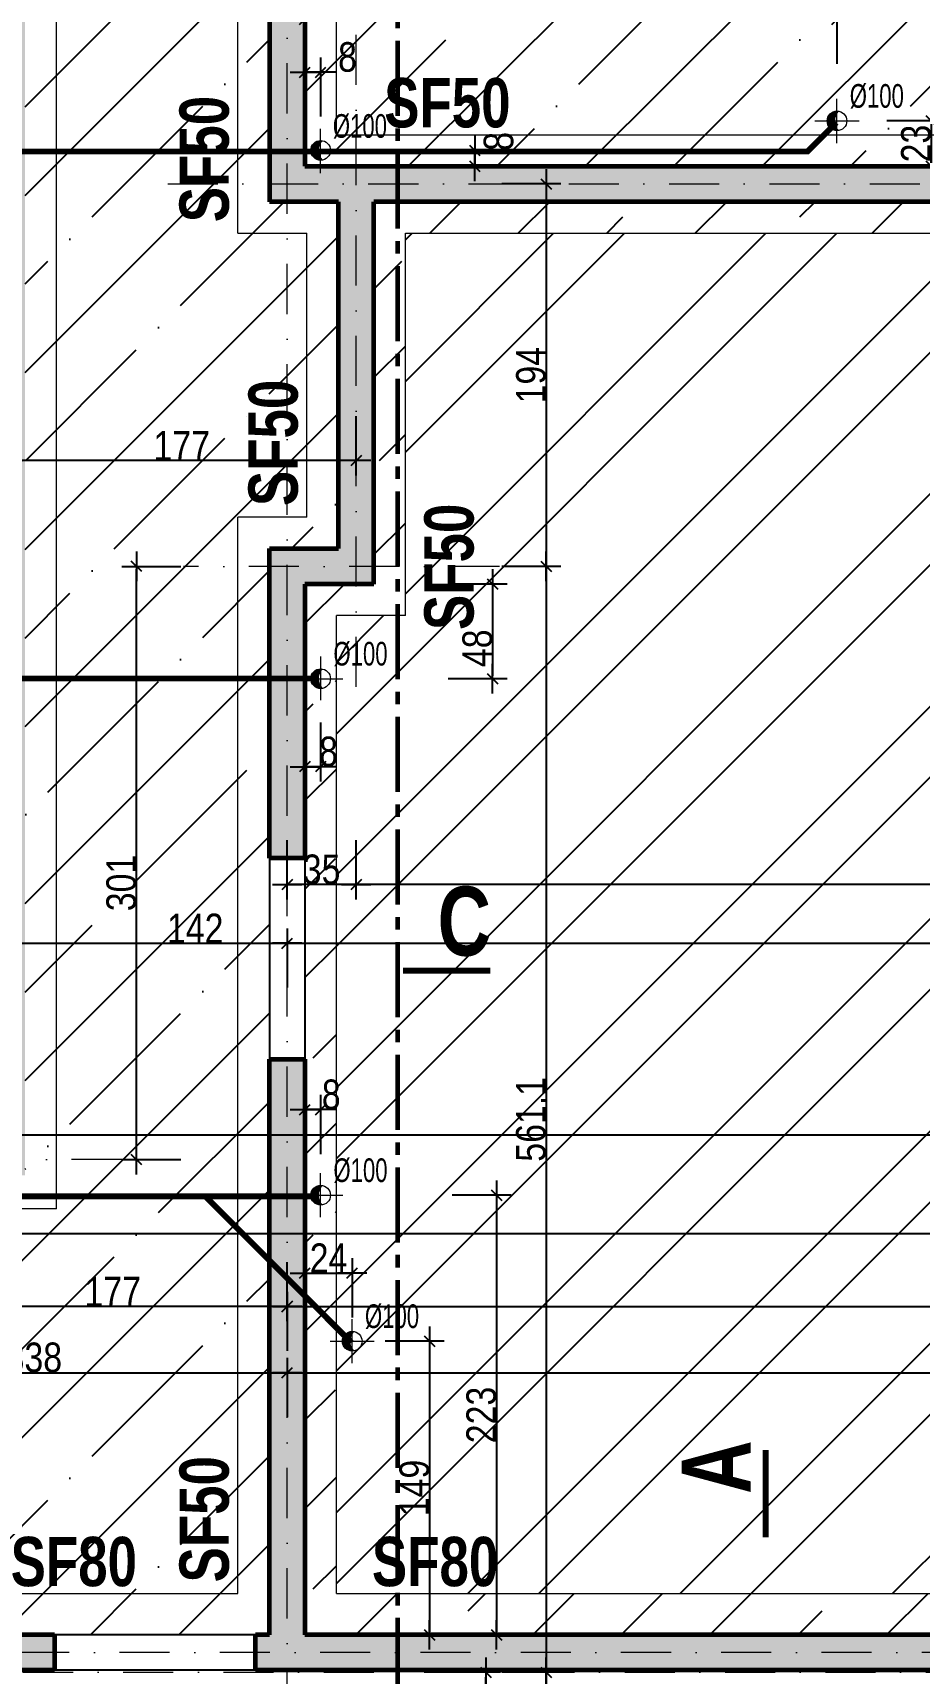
# Model space of a CAD drawing. Header units: centimetres. Extents: x 28113 to 82487, y -42944 to -12804.
# Drawn here: x 31064 to 31514, y -39017 to -38185 of the extents above; entities that cross this region are included whole.
import ezdxf
from ezdxf.enums import TextEntityAlignment as Align

# ---------------------------------------------------------------- set-up
doc = ezdxf.new("R2010")
doc.units = ezdxf.units.CM
doc.header["$LTSCALE"] = 0.5
for name, pattern in [('AXES2', [28.575, 19.05, -3.175, 3.175, -3.175]), ('prlm_eu', [2, 1.25, -0.25, 0.25, -0.25]), ('TIRETPTX2', [50.8, 25.4, -12.7, 0, -12.7])]:
    doc.linetypes.add(name, pattern=pattern)
doc.layers.get('DEFPOINTS').update_dxf_attribs({"linetype": 'CONTINUOUS'})
for name, color, linetype in [('01_Cad_2', 5, 'CONTINUOUS'), ('01_cote_gen', 4, 'CONTINUOUS'), ('01_linteaux', 2, 'CONTINUOUS'), ('01_poch_BN', 9, 'CONTINUOUS'), ('01_poch_murs', 253, 'CONTINUOUS'), ('01_resv', 32, 'CONTINUOUS'), ('01_texte', 230, 'CONTINUOUS'), ('AA_COTES', 2, 'CONTINUOUS'), ('prlm-MOD-PB', 123, 'CONTINUOUS')]:
    doc.layers.add(name, color=color, linetype=linetype)
for name, color, linetype, lineweight in [('01_murs_coup', 5, 'CONTINUOUS', 60), ('01_résv', 32, 'CONTINUOUS', 9), ('01_sem', 42, 'CONTINUOUS', 15), ('01_tram_axes', 2, 'TIRETPTX2', 9)]:
    doc.layers.add(name, color=color, linetype=linetype, lineweight=lineweight)
doc.styles.add('Geneva', font='')
doc.styles.add('impact', font='impact.ttf')
doc.styles.add('STYLE2', font='ARIALN.TTF')
doc.styles.get('Geneva').set_extended_font_data('Geneva')
doc.dimstyles.new('JB50', dxfattribs={"dimscale": 0.1, "dimtxt": 150, "dimasz": 15, "dimexe": 0.1, "dimexo": 0.1, "dimgap": 0.09, "dimtad": 1, "dimdec": 1, "dimdsep": 46, "dimtxsty": 'STYLE2', "dimblk1": 'BOND_G', "dimblk2": 'BOND_D', "dimsah": 1, "dimcen": 1.5, "dimdle": 0.01, "dimse1": 1, "dimse2": 1, "dimclrd": 4, "dimclre": 2, "dimclrt": 6, "dimazin": 2, "dimtfac": 2.333333, "dimtdec": 1, "dimtix": 1, "dimtmove": 2, "dimatfit": 3, "dimldrblk": 'BOND_G', "dimfxl": 1, "dimtolj": 1, "dimtzin": 0, "dimarcsym": 0})

# ---------------------------------------------------------------- blocks, each defined once
blk = doc.blocks.new('BOND_G')
at = {"layer": 'AA_COTES', "color": 0}
for p, q in [((0, -5), (0, 15)), ((5, 0), (-5, 0)), ((1.77, 1.77), (-1.77, -1.77))]:
    blk.add_line(p, q, dxfattribs=at)
blk = doc.blocks.new('BOND_D')
at = {"layer": 'AA_COTES', "color": 0}
for p, q in [((5, 0), (-5, 0)), ((-1.77, -1.77), (1.77, 1.77)), ((0, 5), (0, -15))]:
    blk.add_line(p, q, dxfattribs=at)
blk = doc.blocks.new('*D3755')
at = {"layer": '01_cote_gen', "color": 4, "lineweight": -2, "ltscale": 2, "transparency": 16777216}
blk.add_line((31052.67, -38646.78), (31191.67, -38646.78), dxfattribs=at)
at = {"layer": 'DEFPOINTS', "color": 0, "ltscale": 2}
for p in [(31193.17, -38646.78), (31051.17, -38669.28), (31193.17, -38701.01)]:
    blk.add_point(p, dxfattribs=at)
at = {"layer": '01_cote_gen', "color": 4, "lineweight": -2, "ltscale": 2, "transparency": 16777216, "xscale": 1.5, "yscale": 1.5, "zscale": 1.5, "rotation": 180}
blk.add_blockref('BOND_G', (31051.17, -38646.78), dxfattribs=at)
at = {"layer": '01_cote_gen', "color": 4, "lineweight": -2, "ltscale": 2, "transparency": 16777216, "xscale": 1.5, "yscale": 1.5, "zscale": 1.5}
blk.add_blockref('BOND_D', (31193.17, -38646.78), dxfattribs=at)
at = {"layer": '01_cote_gen', "color": 6, "ltscale": 2, "transparency": 16777216, "insert": (31146.51, -38639.24), "char_height": 15, "attachment_point": 5, "style": 'STYLE2'}
blk.add_mtext('\\A1;142', dxfattribs=at)
blk = doc.blocks.new('*D3756')
at = {"layer": '01_cote_gen', "color": 4, "lineweight": -2, "ltscale": 2, "transparency": 16777216}
blk.add_line((31194.67, -38646.78), (31879.68, -38646.78), dxfattribs=at)
at = {"layer": 'DEFPOINTS', "color": 0, "ltscale": 2}
for p in [(31881.18, -38646.78), (31193.17, -38701.01), (31881.18, -38716.3)]:
    blk.add_point(p, dxfattribs=at)
at = {"layer": '01_cote_gen', "color": 4, "lineweight": -2, "ltscale": 2, "transparency": 16777216, "xscale": 1.5, "yscale": 1.5, "zscale": 1.5, "rotation": 180}
blk.add_blockref('BOND_G', (31193.17, -38646.78), dxfattribs=at)
at = {"layer": '01_cote_gen', "color": 4, "lineweight": -2, "ltscale": 2, "transparency": 16777216, "xscale": 1.5, "yscale": 1.5, "zscale": 1.5}
blk.add_blockref('BOND_D', (31881.18, -38646.78), dxfattribs=at)
at = {"layer": '01_cote_gen', "color": 6, "ltscale": 2, "transparency": 16777216, "insert": (31537.17, -38639.11), "char_height": 15, "attachment_point": 5, "style": 'STYLE2'}
blk.add_mtext('\\A1;688', dxfattribs=at)
blk = doc.blocks.new('*D3758')
at = {"layer": '01_cote_gen', "color": 4, "lineweight": -2, "ltscale": 2, "transparency": 16777216}
blk.add_line((31879.68, -38617.03), (31229.67, -38617.03), dxfattribs=at)
at = {"layer": 'DEFPOINTS', "color": 0, "ltscale": 2}
for p in [(31228.17, -38571.84), (31881.18, -38600.15), (31228.17, -38617.03)]:
    blk.add_point(p, dxfattribs=at)
at = {"layer": '01_cote_gen', "color": 4, "lineweight": -2, "ltscale": 2, "transparency": 16777216, "xscale": 1.5, "yscale": 1.5, "zscale": 1.5, "rotation": 180}
blk.add_blockref('BOND_D', (31228.17, -38617.03), dxfattribs=at)
at = {"layer": '01_cote_gen', "color": 4, "lineweight": -2, "ltscale": 2, "transparency": 16777216, "xscale": 1.5, "yscale": 1.5, "zscale": 1.5}
blk.add_blockref('BOND_G', (31881.18, -38617.03), dxfattribs=at)
at = {"layer": '01_cote_gen', "color": 6, "ltscale": 2, "transparency": 16777216, "insert": (31554.67, -38609.37), "char_height": 15, "attachment_point": 5, "style": 'STYLE2'}
blk.add_mtext('\\A1;653', dxfattribs=at)
blk = doc.blocks.new('*D3759')
at = {"layer": '01_cote_gen', "color": 4, "lineweight": -2, "ltscale": 2, "transparency": 16777216}
blk.add_line((31226.67, -38617.03), (31194.67, -38617.03), dxfattribs=at)
at = {"layer": 'DEFPOINTS', "color": 0, "ltscale": 2}
for p in [(31193.17, -38609.53), (31228.17, -38609.53), (31193.17, -38617.03)]:
    blk.add_point(p, dxfattribs=at)
at = {"layer": '01_cote_gen', "color": 4, "lineweight": -2, "ltscale": 2, "transparency": 16777216, "xscale": 1.5, "yscale": 1.5, "zscale": 1.5, "rotation": 180}
blk.add_blockref('BOND_D', (31193.17, -38617.03), dxfattribs=at)
at = {"layer": '01_cote_gen', "color": 4, "lineweight": -2, "ltscale": 2, "transparency": 16777216, "xscale": 1.5, "yscale": 1.5, "zscale": 1.5}
blk.add_blockref('BOND_G', (31228.17, -38617.03), dxfattribs=at)
at = {"layer": '01_cote_gen', "color": 6, "ltscale": 2, "transparency": 16777216, "insert": (31210.67, -38609.37), "char_height": 15, "attachment_point": 5, "style": 'STYLE2'}
blk.add_mtext('\\A1;35', dxfattribs=at)
blk = doc.blocks.new('*D3761')
at = {"layer": '01_cote_gen', "color": 4, "lineweight": -2, "ltscale": 2, "transparency": 16777216}
blk.add_line((31226.67, -38401.93), (31052.67, -38401.93), dxfattribs=at)
at = {"layer": 'DEFPOINTS', "color": 0, "ltscale": 2}
for p in [(31051.17, -38401.93), (31228.17, -38402.69), (31051.17, -38411.79)]:
    blk.add_point(p, dxfattribs=at)
at = {"layer": '01_cote_gen', "color": 4, "lineweight": -2, "ltscale": 2, "transparency": 16777216, "xscale": 1.5, "yscale": 1.5, "zscale": 1.5, "rotation": 180}
blk.add_blockref('BOND_D', (31051.17, -38401.93), dxfattribs=at)
at = {"layer": '01_cote_gen', "color": 4, "lineweight": -2, "ltscale": 2, "transparency": 16777216, "xscale": 1.5, "yscale": 1.5, "zscale": 1.5}
blk.add_blockref('BOND_G', (31228.17, -38401.93), dxfattribs=at)
at = {"layer": '01_cote_gen', "color": 6, "ltscale": 2, "transparency": 16777216, "insert": (31139.67, -38394.39), "char_height": 15, "attachment_point": 5, "style": 'STYLE2'}
blk.add_mtext('\\A1;177', dxfattribs=at)
blk = doc.blocks.new('*D3762')
at = {"layer": '01_cote_gen', "color": 4, "lineweight": -2, "ltscale": 2, "transparency": 16777216}
blk.add_line((31191.67, -38831.03), (31017.67, -38831.03), dxfattribs=at)
at = {"layer": 'DEFPOINTS', "color": 0, "ltscale": 2}
for p in [(31016.17, -38831.03), (31193.17, -38831.64), (31016.17, -38844.39)]:
    blk.add_point(p, dxfattribs=at)
at = {"layer": '01_cote_gen', "color": 4, "lineweight": -2, "ltscale": 2, "transparency": 16777216, "xscale": 1.5, "yscale": 1.5, "zscale": 1.5, "rotation": 180}
blk.add_blockref('BOND_D', (31016.17, -38831.03), dxfattribs=at)
at = {"layer": '01_cote_gen', "color": 4, "lineweight": -2, "ltscale": 2, "transparency": 16777216, "xscale": 1.5, "yscale": 1.5, "zscale": 1.5}
blk.add_blockref('BOND_G', (31193.17, -38831.03), dxfattribs=at)
at = {"layer": '01_cote_gen', "color": 6, "ltscale": 2, "transparency": 16777216, "insert": (31104.67, -38823.49), "char_height": 15, "attachment_point": 5, "style": 'STYLE2'}
blk.add_mtext('\\A1;177', dxfattribs=at)
blk = doc.blocks.new('*D3766')
at = {"layer": '01_cote_gen', "color": 4, "lineweight": -2, "ltscale": 2, "transparency": 16777216}
blk.add_line((31194.67, -38831.03), (31879.68, -38831.03), dxfattribs=at)
at = {"layer": 'DEFPOINTS', "color": 0, "ltscale": 2}
for p in [(31881.18, -38831.03), (31193.17, -38871.65), (31881.18, -38900.82)]:
    blk.add_point(p, dxfattribs=at)
at = {"layer": '01_cote_gen', "color": 4, "lineweight": -2, "ltscale": 2, "transparency": 16777216, "xscale": 1.5, "yscale": 1.5, "zscale": 1.5, "rotation": 180}
blk.add_blockref('BOND_G', (31193.17, -38831.03), dxfattribs=at)
at = {"layer": '01_cote_gen', "color": 4, "lineweight": -2, "ltscale": 2, "transparency": 16777216, "xscale": 1.5, "yscale": 1.5, "zscale": 1.5}
blk.add_blockref('BOND_D', (31881.18, -38831.03), dxfattribs=at)
at = {"layer": '01_cote_gen', "color": 6, "ltscale": 2, "transparency": 16777216, "insert": (31537.17, -38823.36), "char_height": 15, "attachment_point": 5, "style": 'STYLE2'}
blk.add_mtext('\\A1;688', dxfattribs=at)
blk = doc.blocks.new('*D3767')
at = {"layer": '01_cote_gen', "color": 4, "lineweight": -2, "ltscale": 2, "transparency": 16777216}
blk.add_line((30856.68, -38864.62), (31191.67, -38864.62), dxfattribs=at)
at = {"layer": 'DEFPOINTS', "color": 0, "ltscale": 2}
for p in [(31193.17, -38864.62), (30855.18, -38893.95), (31193.17, -38907.1)]:
    blk.add_point(p, dxfattribs=at)
at = {"layer": '01_cote_gen', "color": 4, "lineweight": -2, "ltscale": 2, "transparency": 16777216, "xscale": 1.5, "yscale": 1.5, "zscale": 1.5, "rotation": 180}
blk.add_blockref('BOND_G', (30855.18, -38864.62), dxfattribs=at)
at = {"layer": '01_cote_gen', "color": 4, "lineweight": -2, "ltscale": 2, "transparency": 16777216, "xscale": 1.5, "yscale": 1.5, "zscale": 1.5}
blk.add_blockref('BOND_D', (31193.17, -38864.62), dxfattribs=at)
at = {"layer": '01_cote_gen', "color": 6, "ltscale": 2, "transparency": 16777216, "insert": (31064.63, -38856.95), "char_height": 15, "attachment_point": 5, "style": 'STYLE2'}
blk.add_mtext('\\A1;338', dxfattribs=at)
blk = doc.blocks.new('*D3768')
at = {"layer": '01_cote_gen', "color": 4, "lineweight": -2, "ltscale": 2, "transparency": 16777216}
blk.add_line((31194.67, -38864.62), (31879.68, -38864.62), dxfattribs=at)
at = {"layer": 'DEFPOINTS', "color": 0, "ltscale": 2}
for p in [(31881.18, -38864.62), (31193.17, -38918.38), (31881.18, -39099.36)]:
    blk.add_point(p, dxfattribs=at)
at = {"layer": '01_cote_gen', "color": 4, "lineweight": -2, "ltscale": 2, "transparency": 16777216, "xscale": 1.5, "yscale": 1.5, "zscale": 1.5, "rotation": 180}
blk.add_blockref('BOND_G', (31193.17, -38864.62), dxfattribs=at)
at = {"layer": '01_cote_gen', "color": 4, "lineweight": -2, "ltscale": 2, "transparency": 16777216, "xscale": 1.5, "yscale": 1.5, "zscale": 1.5}
blk.add_blockref('BOND_D', (31881.18, -38864.62), dxfattribs=at)
at = {"layer": '01_cote_gen', "color": 6, "ltscale": 2, "transparency": 16777216, "insert": (31537.17, -38856.95), "char_height": 15, "attachment_point": 5, "style": 'STYLE2'}
blk.add_mtext('\\A1;688', dxfattribs=at)
blk = doc.blocks.new('*D3776')
at = {"layer": '01_cote_gen', "color": 4, "lineweight": -2, "ltscale": 2, "transparency": 16777216}
blk.add_line((31324.63, -38263.07), (31324.63, -38454.06), dxfattribs=at)
at = {"layer": 'DEFPOINTS', "color": 0, "ltscale": 2}
for p in [(31334.47, -38261.57), (31300.95, -38455.56), (31324.63, -38455.56)]:
    blk.add_point(p, dxfattribs=at)
at = {"layer": '01_cote_gen', "color": 4, "lineweight": -2, "ltscale": 2, "transparency": 16777216, "xscale": 1.5, "yscale": 1.5, "zscale": 1.5}
for name, p, rotation in [('BOND_G', (31324.63, -38261.57), 90), ('BOND_D', (31324.63, -38455.56), 270)]:
    blk.add_blockref(name, p, dxfattribs=dict(at, rotation=rotation))
at = {"layer": '01_cote_gen', "color": 6, "ltscale": 2, "transparency": 16777216, "insert": (31316.96, -38358.56), "char_height": 15, "attachment_point": 5, "rotation": 90, "style": 'STYLE2'}
blk.add_mtext('\\A1;194', dxfattribs=at)
blk = doc.blocks.new('*D3777')
at = {"layer": '01_cote_gen', "color": 4, "lineweight": -2, "ltscale": 2, "transparency": 16777216}
blk.add_line((31324.63, -38457.06), (31324.63, -39015.12), dxfattribs=at)
at = {"layer": 'DEFPOINTS', "color": 0, "ltscale": 2}
for p in [(31317.13, -38455.56), (31317.13, -39016.62), (31324.63, -39016.62)]:
    blk.add_point(p, dxfattribs=at)
at = {"layer": '01_cote_gen', "color": 4, "lineweight": -2, "ltscale": 2, "transparency": 16777216, "xscale": 1.5, "yscale": 1.5, "zscale": 1.5}
for name, p, rotation in [('BOND_G', (31324.63, -38455.56), 90), ('BOND_D', (31324.63, -39016.62), 270)]:
    blk.add_blockref(name, p, dxfattribs=dict(at, rotation=rotation))
at = {"layer": '01_cote_gen', "color": 6, "ltscale": 2, "transparency": 16777216, "insert": (31316.96, -38736.09), "char_height": 15, "attachment_point": 5, "rotation": 90, "style": 'STYLE2'}
blk.add_mtext('\\A1;561.1', dxfattribs=at)
blk = doc.blocks.new('*D3780')
at = {"layer": '01_cote_gen', "color": 4, "lineweight": -2, "ltscale": 2, "transparency": 16777216}
blk.add_line((31116.71, -38755.04), (31116.71, -38457.06), dxfattribs=at)
at = {"layer": 'DEFPOINTS', "color": 0, "ltscale": 2}
for p in [(31116.71, -38455.56), (31140.62, -38455.56), (31109.21, -38756.54)]:
    blk.add_point(p, dxfattribs=at)
at = {"layer": '01_cote_gen', "color": 4, "lineweight": -2, "ltscale": 2, "transparency": 16777216, "xscale": 1.5, "yscale": 1.5, "zscale": 1.5}
for name, p, rotation in [('BOND_D', (31116.71, -38455.56), 90), ('BOND_G', (31116.71, -38756.54), 270)]:
    blk.add_blockref(name, p, dxfattribs=dict(at, rotation=rotation))
at = {"layer": '01_cote_gen', "color": 6, "ltscale": 2, "transparency": 16777216, "insert": (31109.04, -38616.19), "char_height": 15, "attachment_point": 5, "rotation": 90, "style": 'STYLE2'}
blk.add_mtext('\\A1;301', dxfattribs=at)
blk = doc.blocks.new('*D4020')
at = {"layer": '01_cote_gen', "color": 4, "lineweight": -2, "ltscale": 2, "transparency": 16777216}
blk.add_line((30856.68, -39465.21), (31191.67, -39465.21), dxfattribs=at)
at = {"layer": 'DEFPOINTS', "color": 0, "ltscale": 2}
for p in [(30855.18, -38961.49), (31193.17, -39465.21), (31193.17, -39472.09)]:
    blk.add_point(p, dxfattribs=at)
at = {"layer": '01_cote_gen', "color": 4, "lineweight": -2, "ltscale": 2, "transparency": 16777216, "xscale": 1.5, "yscale": 1.5, "zscale": 1.5, "rotation": 180}
blk.add_blockref('BOND_G', (30855.18, -39465.21), dxfattribs=at)
at = {"layer": '01_cote_gen', "color": 4, "lineweight": -2, "ltscale": 2, "transparency": 16777216, "xscale": 1.5, "yscale": 1.5, "zscale": 1.5}
blk.add_blockref('BOND_D', (31193.17, -39465.21), dxfattribs=at)
at = {"layer": '01_cote_gen', "color": 6, "ltscale": 2, "transparency": 16777216, "insert": (31024.17, -39457.54), "char_height": 15, "attachment_point": 5, "style": 'STYLE2'}
blk.add_mtext('\\A1;338', dxfattribs=at)
blk = doc.blocks.new('*D4077')
at = {"layer": '01_cote_gen', "color": 4, "lineweight": -2, "ltscale": 2, "transparency": 16777216}
blk.add_line((31324.63, -39018.12), (31324.63, -39583.11), dxfattribs=at)
at = {"layer": 'DEFPOINTS', "color": 0, "ltscale": 2}
for p in [(31317.13, -39016.62), (31266.97, -39584.61), (31324.63, -39584.61)]:
    blk.add_point(p, dxfattribs=at)
at = {"layer": '01_cote_gen', "color": 4, "lineweight": -2, "ltscale": 2, "transparency": 16777216, "xscale": 1.5, "yscale": 1.5, "zscale": 1.5}
for name, p, rotation in [('BOND_G', (31324.63, -39016.62), 90), ('BOND_D', (31324.63, -39584.61), 270)]:
    blk.add_blockref(name, p, dxfattribs=dict(at, rotation=rotation))
at = {"layer": '01_cote_gen', "color": 6, "ltscale": 2, "transparency": 16777216, "insert": (31316.96, -39300.61), "char_height": 15, "attachment_point": 5, "rotation": 90, "style": 'STYLE2'}
blk.add_mtext('\\A1;568', dxfattribs=at)
blk = doc.blocks.new('*D4078')
at = {"layer": '01_cote_gen', "color": 4, "lineweight": -2, "ltscale": 2, "transparency": 16777216}
blk.add_line((31293.99, -39018.12), (31293.99, -39025.09), dxfattribs=at)
at = {"layer": 'DEFPOINTS', "color": 0, "ltscale": 2}
for p in [(31302.1, -39016.62), (31293.99, -39026.59), (31306.23, -39026.59)]:
    blk.add_point(p, dxfattribs=at)
at = {"layer": '01_cote_gen', "color": 4, "lineweight": -2, "ltscale": 2, "transparency": 16777216, "xscale": 1.5, "yscale": 1.5, "zscale": 1.5}
for name, p, rotation in [('BOND_G', (31293.99, -39016.62), 90), ('BOND_D', (31293.99, -39026.59), 270)]:
    blk.add_blockref(name, p, dxfattribs=dict(at, rotation=rotation))
at = {"layer": '01_cote_gen', "color": 6, "ltscale": 2, "transparency": 16777216, "insert": (31304.81, -39044.24), "char_height": 15, "attachment_point": 5, "rotation": 90, "style": 'STYLE2'}
blk.add_mtext('\\A1;10', dxfattribs=at)
blk = doc.blocks.new('*D4555')
at = {"layer": '01_cote_gen', "color": 4, "lineweight": -2, "ltscale": 2, "transparency": 16777216}
blk.add_line((31203.66, -38204.9), (31208.68, -38204.9), dxfattribs=at)
at = {"layer": 'DEFPOINTS', "color": 0, "ltscale": 2}
for p in [(31202.16, -38197.6), (31210.18, -38204.9), (31210.18, -38233.59)]:
    blk.add_point(p, dxfattribs=at)
at = {"layer": '01_cote_gen', "color": 4, "lineweight": -2, "ltscale": 2, "transparency": 16777216, "xscale": 1.5, "yscale": 1.5, "zscale": 1.5, "rotation": 180}
blk.add_blockref('BOND_G', (31202.16, -38204.9), dxfattribs=at)
at = {"layer": '01_cote_gen', "color": 4, "lineweight": -2, "ltscale": 2, "transparency": 16777216, "xscale": 1.5, "yscale": 1.5, "zscale": 1.5}
blk.add_blockref('BOND_D', (31210.18, -38204.9), dxfattribs=at)
at = {"layer": '01_cote_gen', "color": 6, "ltscale": 2, "transparency": 16777216, "insert": (31223.8, -38197.24), "char_height": 15, "attachment_point": 5, "style": 'STYLE2'}
blk.add_mtext('\\A1;8', dxfattribs=at)
blk = doc.blocks.new('*D4556')
at = {"layer": '01_cote_gen', "color": 4, "lineweight": -2, "ltscale": 2, "transparency": 16777216}
blk.add_line((31203.66, -38178.09), (31470.7, -38178.09), dxfattribs=at)
at = {"layer": 'DEFPOINTS', "color": 0, "ltscale": 2}
for p in [(31472.2, -38178.09), (31202.16, -38181.38), (31472.2, -38225.4)]:
    blk.add_point(p, dxfattribs=at)
at = {"layer": '01_cote_gen', "color": 4, "lineweight": -2, "ltscale": 2, "transparency": 16777216, "xscale": 1.5, "yscale": 1.5, "zscale": 1.5, "rotation": 180}
blk.add_blockref('BOND_G', (31202.16, -38178.09), dxfattribs=at)
at = {"layer": '01_cote_gen', "color": 4, "lineweight": -2, "ltscale": 2, "transparency": 16777216, "xscale": 1.5, "yscale": 1.5, "zscale": 1.5}
blk.add_blockref('BOND_D', (31472.2, -38178.09), dxfattribs=at)
at = {"layer": '01_cote_gen', "color": 6, "ltscale": 2, "transparency": 16777216, "insert": (31337.18, -38170.42), "char_height": 15, "attachment_point": 5, "style": 'STYLE2'}
blk.add_mtext('\\A1;270', dxfattribs=at)
blk = doc.blocks.new('*D4557')
at = {"layer": '01_cote_gen', "color": 4, "lineweight": -2, "ltscale": 2, "transparency": 16777216}
blk.add_line((31288.36, -38246.02), (31288.36, -38251.07), dxfattribs=at)
at = {"layer": 'DEFPOINTS', "color": 0, "ltscale": 2}
for p in [(31221.11, -38244.52), (31221.11, -38252.57), (31288.36, -38252.57)]:
    blk.add_point(p, dxfattribs=at)
at = {"layer": '01_cote_gen', "color": 4, "lineweight": -2, "ltscale": 2, "transparency": 16777216, "xscale": 1.5, "yscale": 1.5, "zscale": 1.5}
for name, p, rotation in [('BOND_G', (31288.36, -38244.52), 90), ('BOND_D', (31288.36, -38252.57), 270)]:
    blk.add_blockref(name, p, dxfattribs=dict(at, rotation=rotation))
at = {"layer": '01_cote_gen', "color": 6, "ltscale": 2, "transparency": 16777216, "insert": (31300.52, -38239.97), "char_height": 15, "attachment_point": 5, "rotation": 90, "style": 'STYLE2'}
blk.add_mtext('\\A1;8', dxfattribs=at)
blk = doc.blocks.new('*D4558')
at = {"layer": '01_cote_gen', "color": 4, "lineweight": -2, "ltscale": 2, "transparency": 16777216}
blk.add_line((31520, -38231.07), (31520, -38251.07), dxfattribs=at)
at = {"layer": 'DEFPOINTS', "color": 0, "ltscale": 2}
for p in [(31483.43, -38229.57), (31504.18, -38252.57), (31520, -38252.57)]:
    blk.add_point(p, dxfattribs=at)
at = {"layer": '01_cote_gen', "color": 4, "lineweight": -2, "ltscale": 2, "transparency": 16777216, "xscale": 1.5, "yscale": 1.5, "zscale": 1.5}
for name, p, rotation in [('BOND_G', (31520, -38229.57), 90), ('BOND_D', (31520, -38252.57), 270)]:
    blk.add_blockref(name, p, dxfattribs=dict(at, rotation=rotation))
at = {"layer": '01_cote_gen', "color": 6, "ltscale": 2, "transparency": 16777216, "insert": (31512.33, -38241.07), "char_height": 15, "attachment_point": 5, "rotation": 90, "style": 'STYLE2'}
blk.add_mtext('\\A1;23', dxfattribs=at)
blk = doc.blocks.new('*D4559')
at = {"layer": '01_cote_gen', "color": 4, "lineweight": -2, "ltscale": 2, "transparency": 16777216}
blk.add_line((31208.69, -38557.21), (31203.66, -38557.21), dxfattribs=at)
at = {"layer": 'DEFPOINTS', "color": 0, "ltscale": 2}
for p in [(31202.16, -38523.37), (31210.19, -38523.37), (31202.16, -38557.21)]:
    blk.add_point(p, dxfattribs=at)
at = {"layer": '01_cote_gen', "color": 4, "lineweight": -2, "ltscale": 2, "transparency": 16777216, "xscale": 1.5, "yscale": 1.5, "zscale": 1.5, "rotation": 180}
blk.add_blockref('BOND_D', (31202.16, -38557.21), dxfattribs=at)
at = {"layer": '01_cote_gen', "color": 4, "lineweight": -2, "ltscale": 2, "transparency": 16777216, "xscale": 1.5, "yscale": 1.5, "zscale": 1.5}
blk.add_blockref('BOND_G', (31210.19, -38557.21), dxfattribs=at)
at = {"layer": '01_cote_gen', "color": 6, "ltscale": 2, "transparency": 16777216, "insert": (31214.15, -38549.54), "char_height": 15, "attachment_point": 5, "style": 'STYLE2'}
blk.add_mtext('\\A1;8', dxfattribs=at)
blk = doc.blocks.new('*D4560')
at = {"layer": '01_cote_gen', "color": 4, "lineweight": -2, "ltscale": 2, "transparency": 16777216}
blk.add_line((31297.39, -38466.06), (31297.39, -38511.05), dxfattribs=at)
at = {"layer": 'DEFPOINTS', "color": 0, "ltscale": 2}
for p in [(31237.17, -38464.56), (31218.17, -38512.55), (31297.39, -38512.55)]:
    blk.add_point(p, dxfattribs=at)
at = {"layer": '01_cote_gen', "color": 4, "lineweight": -2, "ltscale": 2, "transparency": 16777216, "xscale": 1.5, "yscale": 1.5, "zscale": 1.5}
for name, p, rotation in [('BOND_G', (31297.39, -38464.56), 90), ('BOND_D', (31297.39, -38512.55), 270)]:
    blk.add_blockref(name, p, dxfattribs=dict(at, rotation=rotation))
at = {"layer": '01_cote_gen', "color": 6, "ltscale": 2, "transparency": 16777216, "insert": (31289.72, -38497.13), "char_height": 15, "attachment_point": 5, "rotation": 90, "style": 'STYLE2'}
blk.add_mtext('\\A1;48', dxfattribs=at)
blk = doc.blocks.new('*D4563')
at = {"layer": '01_cote_gen', "color": 4, "lineweight": -2, "ltscale": 2, "transparency": 16777216}
blk.add_line((31265.43, -38850.15), (31265.43, -38996.11), dxfattribs=at)
at = {"layer": 'DEFPOINTS', "color": 0, "ltscale": 2}
for p in [(31237.42, -38848.65), (31250.21, -38997.61), (31265.43, -38997.61)]:
    blk.add_point(p, dxfattribs=at)
at = {"layer": '01_cote_gen', "color": 4, "lineweight": -2, "ltscale": 2, "transparency": 16777216, "xscale": 1.5, "yscale": 1.5, "zscale": 1.5}
for name, p, rotation in [('BOND_G', (31265.43, -38848.65), 90), ('BOND_D', (31265.43, -38997.61), 270)]:
    blk.add_blockref(name, p, dxfattribs=dict(at, rotation=rotation))
at = {"layer": '01_cote_gen', "color": 6, "ltscale": 2, "transparency": 16777216, "insert": (31257.77, -38923.13), "char_height": 15, "attachment_point": 5, "rotation": 90, "style": 'STYLE2'}
blk.add_mtext('\\A1;149', dxfattribs=at)
blk = doc.blocks.new('*D4564')
at = {"layer": '01_cote_gen', "color": 4, "lineweight": -2, "ltscale": 2, "transparency": 16777216}
blk.add_line((31299.38, -38776.08), (31299.38, -38996.11), dxfattribs=at)
at = {"layer": 'DEFPOINTS', "color": 0, "ltscale": 2}
for p in [(31221.41, -38774.58), (31299.38, -38997.61), (31299.91, -38997.61)]:
    blk.add_point(p, dxfattribs=at)
at = {"layer": '01_cote_gen', "color": 4, "lineweight": -2, "ltscale": 2, "transparency": 16777216, "xscale": 1.5, "yscale": 1.5, "zscale": 1.5}
for name, p, rotation in [('BOND_G', (31299.38, -38774.58), 90), ('BOND_D', (31299.38, -38997.61), 270)]:
    blk.add_blockref(name, p, dxfattribs=dict(at, rotation=rotation))
at = {"layer": '01_cote_gen', "color": 6, "ltscale": 2, "transparency": 16777216, "insert": (31291.72, -38886.09), "char_height": 15, "attachment_point": 5, "rotation": 90, "style": 'STYLE2'}
blk.add_mtext('\\A1;223', dxfattribs=at)
blk = doc.blocks.new('*D4565')
at = {"layer": '01_cote_gen', "color": 4, "lineweight": -2, "ltscale": 2, "transparency": 16777216}
blk.add_line((31203.66, -38731.19), (31208.68, -38731.19), dxfattribs=at)
at = {"layer": 'DEFPOINTS', "color": 0, "ltscale": 2}
for p in [(31210.18, -38731.19), (31202.16, -38761.58), (31210.18, -38763.35)]:
    blk.add_point(p, dxfattribs=at)
at = {"layer": '01_cote_gen', "color": 4, "lineweight": -2, "ltscale": 2, "transparency": 16777216, "xscale": 1.5, "yscale": 1.5, "zscale": 1.5, "rotation": 180}
blk.add_blockref('BOND_G', (31202.16, -38731.19), dxfattribs=at)
at = {"layer": '01_cote_gen', "color": 4, "lineweight": -2, "ltscale": 2, "transparency": 16777216, "xscale": 1.5, "yscale": 1.5, "zscale": 1.5}
blk.add_blockref('BOND_D', (31210.18, -38731.19), dxfattribs=at)
at = {"layer": '01_cote_gen', "color": 6, "ltscale": 2, "transparency": 16777216, "insert": (31215.54, -38723.52), "char_height": 15, "attachment_point": 5, "style": 'STYLE2'}
blk.add_mtext('\\A1;8', dxfattribs=at)
blk = doc.blocks.new('*D4566')
at = {"layer": '01_cote_gen', "color": 4, "lineweight": -2, "ltscale": 2, "transparency": 16777216}
blk.add_line((31203.66, -38814.07), (31224.69, -38814.07), dxfattribs=at)
at = {"layer": 'DEFPOINTS', "color": 0, "ltscale": 2}
for p in [(31226.19, -38814.07), (31202.16, -38824.74), (31226.19, -38837.43)]:
    blk.add_point(p, dxfattribs=at)
at = {"layer": '01_cote_gen', "color": 4, "lineweight": -2, "ltscale": 2, "transparency": 16777216, "xscale": 1.5, "yscale": 1.5, "zscale": 1.5, "rotation": 180}
blk.add_blockref('BOND_G', (31202.16, -38814.07), dxfattribs=at)
at = {"layer": '01_cote_gen', "color": 4, "lineweight": -2, "ltscale": 2, "transparency": 16777216, "xscale": 1.5, "yscale": 1.5, "zscale": 1.5}
blk.add_blockref('BOND_D', (31226.19, -38814.07), dxfattribs=at)
at = {"layer": '01_cote_gen', "color": 6, "ltscale": 2, "transparency": 16777216, "insert": (31214.18, -38806.53), "char_height": 15, "attachment_point": 5, "style": 'STYLE2'}
blk.add_mtext('\\A1;24', dxfattribs=at)

msp = doc.modelspace()

# ---------------------------------------------------------------- hatches: boundary and pattern name
at = {"layer": '01_poch_BN', "ltscale": 2}
h = msp.add_hatch(dxfattribs=at)
h.set_pattern_fill('ANSI32', color=256, scale=8)
edge = h.paths.add_edge_path()
edge.add_arc((31594.39, -38565.903), 30.98, 0, 360)
h.paths.add_polyline_path([(31856.176, -38286.567), (31253.167, -38286.567), (31253.167, -38480.56), (31218.166, -38480.56), (31218.166, -38976.616), (31856.176, -38976.616)])
at = {"layer": '01_poch_murs'}
h = msp.add_hatch(dxfattribs=at)
h.set_pattern_fill('ANSI35', color=256, scale=10)
h.paths.add_polyline_path([(31854.164, -37340.545), (31217.176, -37340.545), (31217.176, -37365.545), (31202.168, -37365.545), (31202.166, -37694.548), (31873.164, -37694.548), (31873.164, -37649.512), (31854.164, -37649.512)])
h.paths.add_polyline_path([(31854.164, -37289.512), (31217.176, -37289.512), (31217.176, -37340.545), (31854.164, -37340.545)], flags=17)
h.paths.add_polyline_path([(31854.164, -37274.562), (31202.169, -37274.568), (31202.168, -37340.545), (31217.176, -37340.545), (31217.176, -37289.512), (31854.164, -37289.512)])
h.paths.add_polyline_path([(31873.164, -37289.512), (31854.164, -37289.512), (31854.164, -37340.545), (31873.164, -37340.545)])
h.paths.add_polyline_path([(31873.164, -37279.554), (31873.164, -37274.562), (31854.164, -37274.562), (31854.164, -37289.512), (31873.164, -37289.512)])
h.paths.add_polyline_path([(31873.164, -37340.545), (31854.164, -37340.545), (31854.164, -37649.512), (31873.164, -37649.512), (31873.164, -37553.554)], flags=17)
h.paths.add_polyline_path([(31217.176, -37340.545), (31202.168, -37340.545), (31202.168, -37365.545), (31217.176, -37365.545)], flags=17)
h.paths.add_polyline_path([(31184.165, -37350.557), (31172.168, -37350.557), (31172.168, -37365.545), (31184.165, -37365.545)])
h.paths.add_polyline_path([(31184.165, -37365.545), (31172.168, -37365.545), (31172.168, -37649.511), (31184.165, -37649.512)])
h.paths.add_polyline_path([(31172.168, -37365.545), (31066.17, -37365.545), (31066.17, -37649.512), (31060.169, -37649.512), (31060.169, -37694.548), (31184.165, -37694.548), (31184.165, -37649.512), (31172.168, -37649.511)])
h.paths.add_polyline_path([(31172.168, -37350.557), (31066.17, -37350.555), (31066.17, -37365.545), (31172.168, -37365.545)])
h.paths.add_polyline_path([(31066.17, -37365.545), (31060.169, -37365.545), (31060.169, -37649.512), (31066.17, -37649.512)])
h.paths.add_polyline_path([(31042.169, -37350.555), (31036.17, -37350.555), (31036.17, -37365.545), (31042.169, -37365.545)])
h.paths.add_polyline_path([(31042.169, -37365.545), (31036.17, -37365.545), (31036.17, -37649.512), (31042.169, -37649.512)])
h.paths.add_polyline_path([(31036.17, -37365.545), (30603.162, -37365.545), (30603.162, -37635.548), (30599.162, -37635.548), (30591.162, -37635.548), (30591.162, -37694.548), (31042.169, -37694.548), (31042.169, -37649.512), (31036.17, -37649.512)])
h.paths.add_polyline_path([(31036.17, -37350.555), (30603.162, -37350.548), (30603.162, -37365.545), (31036.17, -37365.545)])
h.paths.add_polyline_path([(30591.162, -37635.548), (30497.169, -37635.548), (30398.169, -37635.548), (30371.166, -37635.548), (30371.166, -37694.548), (30591.162, -37694.548)])
h.paths.add_polyline_path([(31060.169, -37814.557), (31051.17, -37814.557), (31051.17, -37916.554), (31060.169, -37916.554)])
h.paths.add_polyline_path([(31051.17, -37814.557), (31042.169, -37814.557), (31042.169, -37916.554), (31051.17, -37916.554)])
h.paths.add_polyline_path([(31193.166, -37902.568), (31184.164, -37902.568), (31184.165, -38004.565), (31193.166, -38004.565)], flags=17)
h.paths.add_polyline_path([(31202.164, -37902.568), (31193.166, -37902.568), (31193.166, -38004.565), (31202.165, -38004.565)])
h.paths.add_polyline_path([(31184.164, -38794.196), (31025.169, -38794.196), (31025.169, -38997.546), (31075.166, -38997.616), (31177.165, -38997.546), (31184.164, -38997.546)])
h.paths.add_polyline_path([(31184.164, -38744.196), (31060.169, -38744.196), (31060.169, -38764.543), (31051.17, -38764.543), (31051.17, -38794.196), (31184.164, -38794.196)])
h.paths.add_polyline_path([(31051.17, -38764.543), (31025.169, -38764.543), (31025.169, -38794.196), (31051.17, -38794.196)])
h.paths.add_polyline_path([(31219.167, -38270.567), (31193.166, -38270.567), (31193.166, -38446.558), (31219.167, -38446.563)])
edge = h.paths.add_edge_path()
edge.add_arc((30728.016, -37848.736), 30.98, 0, 360)
h.paths.add_polyline_path([(31042.169, -37694.548), (30371.166, -37694.548), (30371.166, -37746.548), (30371.166, -37845.548), (30371.166, -38167.549), (31042.169, -38167.549), (31042.169, -37916.554), (31042.169, -37814.557)])
edge = h.paths.add_edge_path()
edge.add_arc((31594.389, -37848.736), 30.98, 0, 360)
h.paths.add_polyline_path([(31873.164, -37891.558), (31873.164, -37792.558), (31873.164, -37694.548), (31202.166, -37694.548), (31202.164, -37902.568), (31202.165, -38004.565), (31202.164, -38252.567), (31873.164, -38252.567), (31873.164, -38179.563), (31873.164, -38080.563)])
edge = h.paths.add_edge_path()
edge.add_arc((31124.691, -37935.201), 30.98, 0, 360)
h.paths.add_polyline_path([(31184.164, -37902.568), (31184.165, -37694.548), (31060.169, -37694.548), (31060.169, -37814.557), (31060.169, -37916.554), (31060.169, -38744.196), (31184.164, -38744.196), (31184.164, -38705.553), (31184.164, -38603.556), (31184.164, -38446.557), (31193.166, -38446.558), (31193.166, -38270.567), (31184.164, -38270.567), (31184.164, -38004.565)])
at = {"layer": '01_poch_murs', "ltscale": 2}
h = msp.add_hatch(color=256, dxfattribs=at)
h.dxf.hatch_style = 1
h.paths.add_polyline_path([(31202.164, -38004.565), (31184.164, -38004.565), (31184.164, -38270.567), (31219.167, -38270.567), (31219.167, -38446.563), (31184.164, -38446.557), (31184.164, -38603.556), (31202.164, -38603.555), (31202.164, -38464.558), (31237.167, -38464.557), (31237.167, -38270.567), (31873.164, -38270.567), (31873.164, -38385.568), (31889.164, -38385.568), (31889.164, -38179.563), (31873.164, -38179.563), (31873.164, -38252.567), (31202.164, -38252.567)])
h.paths.add_polyline_path([(31889.164, -37891.558), (31873.164, -37891.558), (31873.164, -38080.563), (31889.164, -38080.563)])
h.paths.add_polyline_path([(31889.164, -37553.554), (31873.164, -37553.554), (31873.164, -37792.558), (31889.164, -37792.558)])
h.paths.add_polyline_path([(30599.162, -37468.55), (30583.162, -37468.55), (30583.162, -37619.548), (30497.169, -37619.548), (30497.169, -37635.548), (30599.162, -37635.548)])
h.paths.add_polyline_path([(30371.166, -37635.548), (30398.169, -37635.548), (30398.169, -37619.548), (30355.166, -37619.548), (30355.166, -37746.548), (30371.166, -37746.548)])
h.paths.add_polyline_path([(31060.169, -37916.554), (31042.169, -37916.554), (31042.169, -38167.549), (30371.166, -38167.549), (30371.166, -37845.548), (30355.166, -37845.548), (30355.166, -38209.545), (30375.166, -38209.545), (30375.166, -38185.549), (31042.209, -38185.549), (31042.169, -38748.543), (31007.169, -38748.543), (31007.169, -38997.546), (30856.162, -38997.616), (30856.162, -39015.616), (31075.168, -39015.616), (31075.166, -38997.616), (31025.169, -38997.546), (31025.169, -38764.543), (31060.169, -38764.543)])
h = msp.add_hatch(dxfattribs=at)
h.set_pattern_fill('ANSI33', color=256, scale=10)
h.paths.add_polyline_path([(31873.164, -38270.567), (31237.167, -38270.567), (31237.167, -38455.56), (31253.167, -38455.56), (31253.167, -38286.567), (31856.176, -38286.567), (31856.176, -38976.616), (31218.166, -38976.616), (31218.166, -38480.56), (31228.167, -38480.56), (31228.167, -38464.557), (31202.164, -38464.558), (31202.164, -38603.555), (31202.168, -38705.552), (31202.164, -38997.614), (31873.164, -38997.616), (31873.164, -38850.574), (31873.164, -38751.574), (31873.164, -38569.572), (31873.164, -38385.568)])
h = msp.add_hatch(color=256, dxfattribs=at)
h.dxf.hatch_style = 1
h.paths.add_polyline_path([(31889.164, -38850.573), (31873.164, -38850.574), (31873.164, -38997.616), (31202.164, -38997.614), (31202.164, -38705.552), (31184.164, -38705.553), (31184.164, -38997.546), (31177.165, -38997.546), (31177.165, -39015.616), (31889.181, -39015.616)])
h.paths.add_polyline_path([(31889.164, -38569.572), (31873.164, -38569.572), (31873.164, -38751.574), (31889.164, -38751.574)])
h.paths.add_polyline_path([(30375.166, -38309.542), (30355.166, -38309.542), (30355.166, -39015.543), (30854.148, -39015.616), (30854.147, -38997.616), (30375.166, -38997.546)])
at = {"layer": '01_résv', "ltscale": 2}
h = msp.add_hatch(color=256, dxfattribs=at)
h.dxf.hatch_style = 1
h.paths.add_polyline_path([(31472.848, -38224.617, 0.0324939), (31472.2, -38224.575), (31472.2, -38225.401, -0.0356937)])
h.paths.add_polyline_path([(31472.2, -38225.401), (31472.2, -38224.575, 0.4142136), (31467.2, -38229.575), (31470.876, -38229.575, -0.1572132)])
h.paths.add_polyline_path([(31470.876, -38229.575), (31467.2, -38229.575, 0.4142136), (31472.2, -38234.575), (31472.2, -38233.68, -0.1547681)])
h.paths.add_polyline_path([(31472.2, -38233.68), (31472.2, -38234.575, 0.0354279), (31472.906, -38234.525, -0.0386284)])
h = msp.add_hatch(color=256, dxfattribs=at)
h.dxf.hatch_style = 1
h.paths.add_polyline_path([(31210.828, -38239.564, 0.0324939), (31210.18, -38239.521), (31210.18, -38240.348, -0.0356937)])
h.paths.add_polyline_path([(31210.18, -38240.348), (31210.18, -38239.521, 0.4142136), (31205.18, -38244.521), (31208.857, -38244.521, -0.1572132)])
h.paths.add_polyline_path([(31208.857, -38244.521), (31205.18, -38244.521, 0.4142136), (31210.18, -38249.521), (31210.18, -38248.627, -0.1547681)])
h.paths.add_polyline_path([(31210.18, -38248.627), (31210.18, -38249.521, 0.0354279), (31210.886, -38249.471, -0.0386284)])
h = msp.add_hatch(color=256, dxfattribs=at)
h.dxf.hatch_style = 1
h.paths.add_polyline_path([(31210.836, -38507.589, 0.0324939), (31210.188, -38507.547), (31210.188, -38508.374, -0.0356937)])
h.paths.add_polyline_path([(31210.188, -38508.374), (31210.188, -38507.547, 0.4142136), (31205.188, -38512.547), (31208.864, -38512.547, -0.1572132)])
h.paths.add_polyline_path([(31208.864, -38512.547), (31205.188, -38512.547, 0.4142136), (31210.188, -38517.547), (31210.188, -38516.652, -0.1547681)])
h.paths.add_polyline_path([(31210.188, -38516.652), (31210.188, -38517.547, 0.0354279), (31210.894, -38517.497, -0.0386284)])
h = msp.add_hatch(color=256, dxfattribs=at)
h.dxf.hatch_style = 1
h.paths.add_polyline_path([(31210.827, -38769.618, 0.0324939), (31210.179, -38769.576), (31210.179, -38770.402, -0.0356937)])
h.paths.add_polyline_path([(31210.179, -38770.402), (31210.179, -38769.576, 0.4142136), (31205.179, -38774.576), (31208.856, -38774.576, -0.1572132)])
h.paths.add_polyline_path([(31208.856, -38774.576), (31205.179, -38774.576, 0.4142136), (31210.179, -38779.576), (31210.179, -38778.681, -0.1547681)])
h.paths.add_polyline_path([(31210.179, -38778.681), (31210.179, -38779.576, 0.0354279), (31210.885, -38779.526, -0.0386284)])
h = msp.add_hatch(color=256, dxfattribs=at)
h.dxf.hatch_style = 1
h.paths.add_polyline_path([(31226.836, -38843.695, 0.0324939), (31226.188, -38843.653), (31226.188, -38844.48, -0.0356937)])
h.paths.add_polyline_path([(31226.188, -38844.48), (31226.188, -38843.653, 0.4142136), (31221.188, -38848.653), (31224.865, -38848.653, -0.1572132)])
h.paths.add_polyline_path([(31224.865, -38848.653), (31221.188, -38848.653, 0.4142136), (31226.188, -38853.653), (31226.188, -38852.758, -0.1547681)])
h.paths.add_polyline_path([(31226.188, -38852.758), (31226.188, -38853.653, 0.0354279), (31226.894, -38853.603, -0.0386284)])

# ---------------------------------------------------------------- linework, layer by layer
at = {"layer": '01_Cad_2'}
msp.add_line((34052.925, -38744.196), (28112.925, -38744.196), dxfattribs=at)
at = {"layer": '01_Cad_2', "color": 2}
msp.add_line((34002.925, -38794.196), (28162.925, -38794.196), dxfattribs=at)
at = {"layer": '01_linteaux'}
for p, q in [((31184.164, -38603.556), (31184.164, -38705.553)), ((31202.164, -38603.555), (31202.168, -38705.552)), ((31177.165, -38997.546), (31075.166, -38997.616)), ((31177.165, -39015.616), (31075.168, -39015.626))]:
    msp.add_line(p, q, dxfattribs=at)
at = {"layer": '01_murs_coup', "linetype": 'AXES2', "ltscale": 4}
msp.add_line((31249.136, -37274.567), (31249.136, -40413.6), dxfattribs=at)
at = {"layer": '01_murs_coup'}
for p, q in [((31184.164, -38004.565), (31184.164, -38270.567)), ((31202.164, -38004.565), (31202.164, -38252.567)), ((31202.164, -38252.567), (31873.164, -38252.567)), ((31219.167, -38270.567), (31184.164, -38270.567)), ((31219.167, -38446.563), (31219.167, -38270.567)), ((31873.164, -38270.567), (31237.167, -38270.567)), ((31237.167, -38464.557), (31237.167, -38270.567)), ((31184.164, -38446.557), (31219.167, -38446.563)), ((31184.164, -38603.556), (31184.164, -38446.557)), ((31237.167, -38464.557), (31202.164, -38464.558)), ((31202.164, -38464.558), (31202.164, -38603.555)), ((31202.164, -38603.555), (31184.164, -38603.556)), ((31184.164, -38705.553), (31202.164, -38705.552)), ((31184.164, -38997.546), (31184.164, -38705.553)), ((31202.164, -38705.552), (31202.164, -38997.614)), ((31075.166, -38997.616), (31025.169, -38997.546)), ((31075.166, -38997.616), (31075.168, -39015.616)), ((31184.164, -38997.546), (31177.165, -38997.546)), ((31177.165, -39015.616), (31177.165, -38997.546)), ((31873.164, -38997.616), (31202.164, -38997.614)), ((31075.168, -39015.616), (30856.162, -39015.616)), ((31889.181, -39015.616), (31177.165, -39015.616))]:
    msp.add_line(p, q, dxfattribs=at)
at = {"layer": '01_résv', "ltscale": 2}
for p, q in [((31472.2, -38240.802), (31472.2, -38218.348)), ((31460.973, -38229.575), (31483.427, -38229.575)), ((31210.18, -38256.048), (31210.18, -38233.594)), ((31198.653, -38244.521), (31221.107, -38244.521)), ((31210.188, -38523.374), (31210.188, -38501.32)), ((31198.961, -38512.547), (31221.415, -38512.547)), ((31210.179, -38785.803), (31210.179, -38763.349)), ((31198.952, -38774.576), (31221.406, -38774.576)), ((31226.188, -38859.88), (31226.188, -38837.426)), ((31214.961, -38848.653), (31237.415, -38848.653))]:
    msp.add_line(p, q, dxfattribs=at)
for centre in [(31472.2, -38229.575), (31210.18, -38244.521), (31210.188, -38512.547), (31210.179, -38774.576), (31226.188, -38848.653)]:
    msp.add_circle(centre, 5, dxfattribs=at)
for centre in [(31478.011, -38229.541), (31215.991, -38244.487), (31215.999, -38512.513), (31215.99, -38774.542), (31231.999, -38848.619)]:
    msp.add_arc(centre, 7.134, 136.358511, 224.313131, dxfattribs=at)
at = {"layer": '01_sem', "ltscale": 2}
for p, q in [((31076.17, -38781.543), (31076.17, -37769.512)), ((31168.166, -38286.567), (31168.166, -37769.512)), ((31218.166, -38236.567), (31218.166, -37769.512)), ((31218.166, -38236.567), (31856.176, -38236.567)), ((31168.166, -38286.567), (31203.167, -38286.567)), ((31203.167, -38430.56), (31203.167, -38286.567)), ((31253.167, -38480.56), (31253.167, -38286.567)), ((31253.167, -38286.567), (31856.176, -38286.567)), ((31168.166, -38976.616), (31168.166, -38430.56)), ((31203.167, -38430.56), (31168.166, -38430.56)), ((31218.166, -38976.616), (31218.166, -38480.56)), ((31253.167, -38480.56), (31218.166, -38480.56)), ((31076.17, -38781.543), (31041.169, -38781.543)), ((31041.169, -38976.616), (31168.166, -38976.616)), ((31218.166, -38976.616), (31856.176, -38976.616))]:
    msp.add_line(p, q, dxfattribs=at)
at = {"layer": '01_texte', "const_width": 3}
for points in [[(31252.044, -38660.689), (31296.295, -38660.689)], [(31436, -38903.874), (31436, -38948.126)]]:
    msp.add_lwpolyline(points, dxfattribs=at)
at = {"layer": '01_tram_axes', "ltscale": 2}
for p, q in [((31193.166, -40058.149), (31193.166, -37184.138)), ((31228.267, -38516.677), (31228.167, -38184.226)), ((31132.548, -38261.567), (32099.064, -38261.567)), ((31300.951, -38455.56), (31140.616, -38455.56)), ((31109.208, -38756.543), (30971.328, -38756.543)), ((32100.576, -39006.599), (30314.692, -39006.599)), ((29328.511, -39016.616), (32099.064, -39016.616))]:
    msp.add_line(p, q, dxfattribs=at)
at = {"layer": 'prlm-MOD-PB', "color": 15, "linetype": 'prlm_eu', "ltscale": 50, "const_width": 3, "flags": 128}
for points in [[(31471.9, -38230.375), (31457.153, -38245.121), (31209.28, -38245.121)], [(31209.28, -38245.121), (30253.492, -38245.121)], [(31209.28, -38512.447), (30253.492, -38512.447)], [(31209.28, -38775.176), (30253.492, -38775.176)], [(31225.788, -38849.353), (31151.611, -38775.176)]]:
    msp.add_lwpolyline(points, dxfattribs=at)

# ---------------------------------------------------------------- texts
at = {"layer": '01_resv', "style": 'Geneva', "width": 0.7}
for p in [(31478.667, -38222.899), (31216.348, -38238.146), (31216.655, -38505.872), (31216.647, -38767.9), (31232.656, -38841.977)]:
    msp.add_text('%%C100', height=12, dxfattribs=at).set_placement(p)
at = {"layer": '01_texte', "style": 'impact'}
for s, p in [('SF50', (31274.484, -38240.374)), ('SF80', (31084.925, -38980.422)), ('SF80', (31268.255, -38980.422))]:
    msp.add_text(s, height=25, dxfattribs=at).set_placement(p, align=Align.BOTTOM_CENTER)
for s, height, rotation, p in [('SF50', 25, 90, (31171.049, -38248.919)), ('SF50', 25, 90, (31206.05, -38392.912)), ('SF50', 25, 90, (31295.275, -38455.801)), ('C', 35, 360, (31283.052, -38663.542)), ('A', 35, 90, (31438.853, -38912.546)), ('SF50', 25, 90, (31171.049, -38938.968))]:
    msp.add_text(s, height=height, rotation=rotation, dxfattribs=at).set_placement(p, align=Align.BOTTOM_CENTER)

# ---------------------------------------------------------------- dimensions: what is measured, and where the dimension line sits
at = {"layer": '01_cote_gen', "ltscale": 2}
for base, p1, p2, picture, middle in [((31472.2, -38178.09), (31202.164, -38181.383), (31472.2, -38225.401), '*D4556', (31337.182, -38170.423)), ((31051.17, -38401.935), (31228.167, -38402.693), (31051.17, -38411.787), '*D3761', (31139.669, -38394.395)), ((31228.167, -38617.034), (31881.176, -38600.15), (31228.167, -38571.838), '*D3758', (31554.672, -38609.366)), ((31193.166, -38617.034), (31228.167, -38609.534), (31193.166, -38609.534), '*D3759', (31210.667, -38609.366)), ((31881.176, -38646.778), (31193.166, -38701.007), (31881.176, -38716.302), '*D3756', (31537.171, -38639.111)), ((31226.188, -38814.071), (31202.164, -38824.739), (31226.188, -38837.426), '*D4566', (31214.176, -38806.531)), ((31016.169, -38831.031), (31193.166, -38831.638), (31016.169, -38844.388), '*D3762', (31104.668, -38823.491)), ((31881.176, -38831.031), (31193.166, -38871.655), (31881.176, -38900.821), '*D3766', (31537.171, -38823.363)), ((31881.176, -38864.617), (31193.166, -38918.382), (31881.176, -39099.364), '*D3768', (31537.171, -38856.95)), ((31193.166, -39465.21), (30855.176, -38961.49), (31193.166, -39472.09), '*D4020', (31024.171, -39457.543))]:
    dim = msp.add_linear_dim(base=base, p1=p1, p2=p2, dimstyle='JB50', dxfattribs=at)
    dim.commit()
    dim.dimension.update_dxf_attribs({"geometry": picture, "text_midpoint": middle})
for base, p1, p2, picture, middle in [((31210.18, -38204.903), (31202.164, -38197.599), (31210.18, -38233.594), '*D4555', (31223.804, -38197.236)), ((31202.164, -38557.207), (31210.188, -38523.374), (31202.164, -38523.374), '*D4559', (31214.155, -38549.54)), ((31193.166, -38646.778), (31051.17, -38669.278), (31193.166, -38701.007), '*D3755', (31146.505, -38639.238)), ((31210.179, -38731.191), (31202.164, -38761.577), (31210.179, -38763.349), '*D4565', (31215.539, -38723.523)), ((31193.166, -38864.617), (30855.176, -38893.953), (31193.166, -38907.103), '*D3767', (31064.626, -38856.95))]:
    dim = msp.add_linear_dim(base=base, p1=p1, p2=p2, dimstyle='JB50', dxfattribs=at)
    dim.commit()
    dim.dimension.update_dxf_attribs({"geometry": picture, "text_midpoint": middle, "dimtype": 160})
for base, p1, p2, picture, middle in [((31519.995, -38252.567), (31483.427, -38229.575), (31504.177, -38252.567), '*D4558', (31512.328, -38241.071)), ((31324.627, -38455.56), (31334.473, -38261.567), (31300.951, -38455.56), '*D3776', (31316.959, -38358.563)), ((31324.627, -39016.616), (31317.127, -38455.56), (31317.127, -39016.616), '*D3777', (31316.959, -38736.088)), ((31299.385, -38997.614), (31221.406, -38774.576), (31299.914, -38997.614), '*D4564', (31291.717, -38886.095)), ((31265.435, -38997.614), (31237.415, -38848.653), (31250.207, -38997.614), '*D4563', (31257.767, -38923.133)), ((31324.627, -39584.613), (31317.127, -39016.616), (31266.967, -39584.613), '*D4077', (31316.959, -39300.614))]:
    dim = msp.add_linear_dim(base=base, p1=p1, p2=p2, angle=90, dimstyle='JB50', dxfattribs=at)
    dim.commit()
    dim.dimension.update_dxf_attribs({"geometry": picture, "text_midpoint": middle})
for base, p1, p2, picture, middle in [((31288.362, -38252.567), (31221.107, -38244.521), (31221.107, -38252.567), '*D4557', (31300.516, -38239.974)), ((31116.708, -38455.56), (31109.208, -38756.543), (31140.616, -38455.56), '*D3780', (31109.041, -38616.186)), ((31297.39, -38512.547), (31237.167, -38464.557), (31218.166, -38512.547), '*D4560', (31289.723, -38497.131)), ((31293.991, -39026.592), (31302.103, -39016.616), (31306.228, -39026.592), '*D4078', (31304.81, -39044.243))]:
    dim = msp.add_linear_dim(base=base, p1=p1, p2=p2, angle=90, dimstyle='JB50', dxfattribs=at)
    dim.commit()
    dim.dimension.update_dxf_attribs({"geometry": picture, "text_midpoint": middle, "dimtype": 160})

doc.saveas('drawing.dxf')
